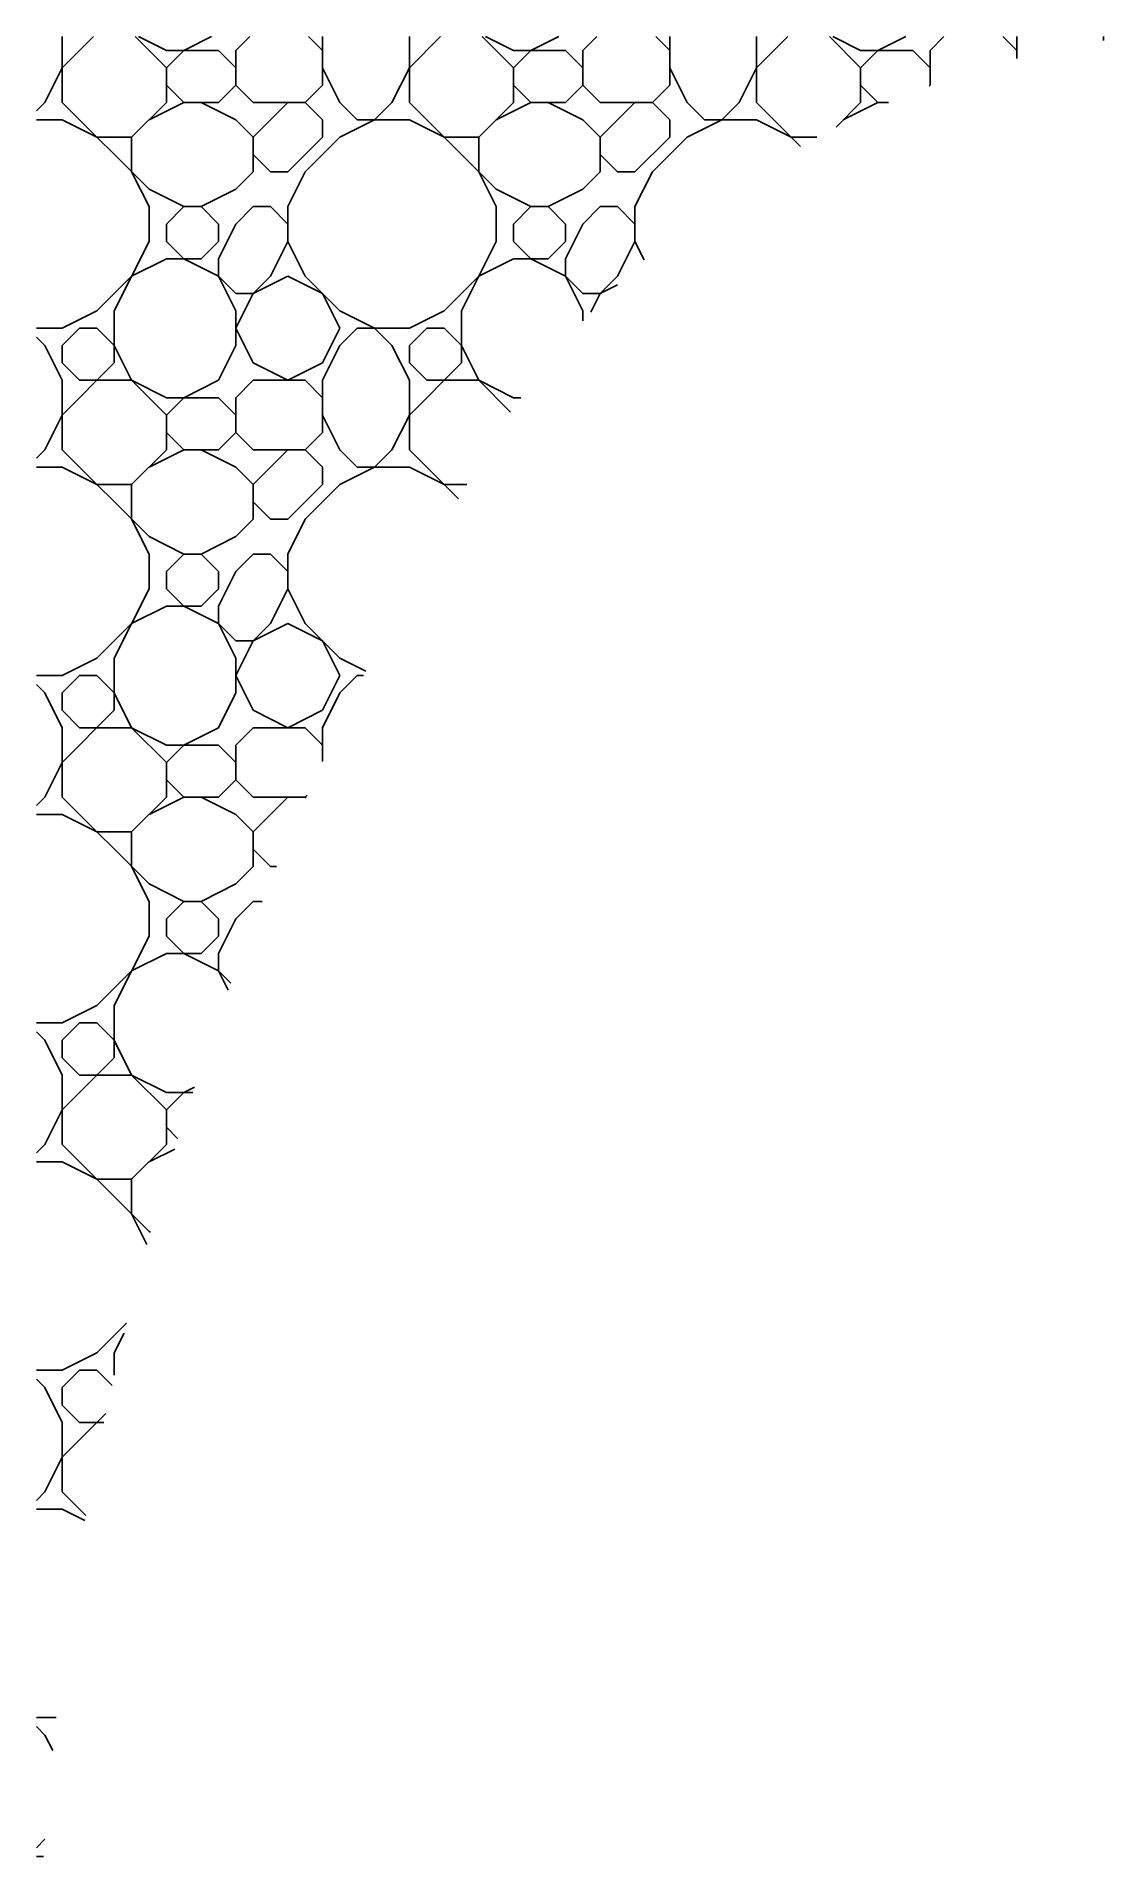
# Model space of a CAD drawing. Header units: millimetres. Extents: x 270.328 to 270.635, y 1070.225 to 1070.749.
import ezdxf

# ---------------------------------------------------------------- set-up
doc = ezdxf.new("R2010")
doc.units = ezdxf.units.MM
doc.linetypes.add('HIDDEN', pattern=[9.525, 6.35, -3.175])
doc.layers.add('linhacorte', color=6, linetype='HIDDEN')

msp = doc.modelspace()

# ---------------------------------------------------------------- linework, layer by layer
at = {"layer": 'linhacorte', "linetype": 'Continuous', "ltscale": 0.01}
for p, q in [((270.335, 1070.73), (270.335, 1070.74901)), ((270.335, 1070.74), (270.34401, 1070.74901)), ((270.365, 1070.74), (270.35599, 1070.74901)), ((270.365, 1070.745), (270.35698, 1070.74901)), ((270.37, 1070.745), (270.37802, 1070.74901)), ((270.385, 1070.745), (270.38901, 1070.74901)), ((270.41, 1070.745), (270.40599, 1070.74901)), ((270.41, 1070.735), (270.41, 1070.74901)), ((270.435, 1070.73), (270.435, 1070.74901)), ((270.435, 1070.74), (270.44401, 1070.74901)), ((270.465, 1070.74), (270.45599, 1070.74901)), ((270.465, 1070.745), (270.45698, 1070.74901)), ((270.47, 1070.745), (270.47802, 1070.74901)), ((270.485, 1070.745), (270.48901, 1070.74901)), ((270.51, 1070.745), (270.50599, 1070.74901)), ((270.51, 1070.735), (270.51, 1070.74901)), ((270.535, 1070.73), (270.535, 1070.74901)), ((270.535, 1070.74), (270.54401, 1070.74901)), ((270.565, 1070.74), (270.55599, 1070.74901)), ((270.565, 1070.745), (270.55698, 1070.74901)), ((270.57, 1070.745), (270.57802, 1070.74901)), ((270.585, 1070.745), (270.58901, 1070.74901)), ((270.61, 1070.745), (270.60599, 1070.74901)), ((270.61, 1070.74266), (270.61, 1070.74901)), ((270.635, 1070.74779), (270.635, 1070.74901)), ((270.365, 1070.745), (270.38, 1070.745)), ((270.365, 1070.74), (270.37, 1070.745)), ((270.385, 1070.74), (270.38, 1070.745)), ((270.385, 1070.735), (270.385, 1070.745)), ((270.465, 1070.745), (270.48, 1070.745)), ((270.465, 1070.74), (270.47, 1070.745)), ((270.485, 1070.74), (270.48, 1070.745)), ((270.485, 1070.735), (270.485, 1070.745)), ((270.565, 1070.745), (270.58, 1070.745)), ((270.565, 1070.74), (270.57, 1070.745)), ((270.585, 1070.74), (270.58, 1070.745)), ((270.585, 1070.735), (270.585, 1070.745)), ((270.33, 1070.73), (270.335, 1070.74)), ((270.365, 1070.73), (270.365, 1070.74)), ((270.415, 1070.73), (270.41, 1070.74)), ((270.43, 1070.73), (270.435, 1070.74)), ((270.465, 1070.73), (270.465, 1070.74)), ((270.515, 1070.73), (270.51, 1070.74)), ((270.53, 1070.73), (270.535, 1070.74)), ((270.565, 1070.73), (270.565, 1070.74)), ((270.37, 1070.73), (270.365, 1070.735)), ((270.38, 1070.73), (270.385, 1070.735)), ((270.39, 1070.73), (270.385, 1070.735)), ((270.405, 1070.73), (270.41, 1070.735)), ((270.47, 1070.73), (270.465, 1070.735)), ((270.48, 1070.73), (270.485, 1070.735)), ((270.49, 1070.73), (270.485, 1070.735)), ((270.505, 1070.73), (270.51, 1070.735)), ((270.57, 1070.73), (270.565, 1070.735)), ((270.5847, 1070.7347), (270.585, 1070.735)), ((270.58514, 1070.73486), (270.585, 1070.735)), ((270.32756, 1070.72756), (270.33, 1070.73)), ((270.36, 1070.705), (270.335, 1070.73)), ((270.355, 1070.72), (270.365, 1070.73)), ((270.36, 1070.725), (270.37, 1070.73)), ((270.37, 1070.73), (270.38, 1070.73)), ((270.385, 1070.725), (270.375, 1070.73)), ((270.39, 1070.73), (270.405, 1070.73)), ((270.39, 1070.72), (270.4, 1070.73)), ((270.41, 1070.725), (270.405, 1070.73)), ((270.42, 1070.725), (270.415, 1070.73)), ((270.425, 1070.725), (270.43, 1070.73)), ((270.46, 1070.705), (270.435, 1070.73)), ((270.455, 1070.72), (270.465, 1070.73)), ((270.46, 1070.725), (270.47, 1070.73)), ((270.47, 1070.73), (270.48, 1070.73)), ((270.485, 1070.725), (270.475, 1070.73)), ((270.49, 1070.73), (270.505, 1070.73)), ((270.49, 1070.72), (270.5, 1070.73)), ((270.51, 1070.725), (270.505, 1070.73)), ((270.52, 1070.725), (270.515, 1070.73)), ((270.525, 1070.725), (270.53, 1070.73)), ((270.54764, 1070.71736), (270.535, 1070.73)), ((270.55791, 1070.72291), (270.565, 1070.73)), ((270.56, 1070.725), (270.57, 1070.73)), ((270.57, 1070.73), (270.573, 1070.73)), ((270.32756, 1070.725), (270.335, 1070.725)), ((270.345, 1070.72), (270.335, 1070.725)), ((270.39, 1070.72), (270.385, 1070.725)), ((270.41, 1070.72), (270.41, 1070.725)), ((270.415, 1070.72), (270.425, 1070.725)), ((270.42, 1070.725), (270.435, 1070.725)), ((270.445, 1070.72), (270.435, 1070.725)), ((270.49, 1070.72), (270.485, 1070.725)), ((270.51, 1070.72), (270.51, 1070.725)), ((270.515, 1070.72), (270.525, 1070.725)), ((270.52, 1070.725), (270.535, 1070.725)), ((270.545, 1070.72), (270.535, 1070.725)), ((270.345, 1070.72), (270.355, 1070.72)), ((270.355, 1070.71), (270.355, 1070.72)), ((270.39, 1070.71), (270.39, 1070.72)), ((270.4, 1070.71), (270.41, 1070.72)), ((270.405, 1070.71), (270.415, 1070.72)), ((270.445, 1070.72), (270.455, 1070.72)), ((270.455, 1070.71), (270.455, 1070.72)), ((270.49, 1070.71), (270.49, 1070.72)), ((270.5, 1070.71), (270.51, 1070.72)), ((270.505, 1070.71), (270.515, 1070.72)), ((270.545, 1070.72), (270.55238, 1070.72)), ((270.395, 1070.71), (270.39, 1070.715)), ((270.495, 1070.71), (270.49, 1070.715)), ((270.36, 1070.7), (270.355, 1070.71)), ((270.385, 1070.705), (270.39, 1070.71)), ((270.395, 1070.71), (270.4, 1070.71)), ((270.405, 1070.71), (270.4, 1070.7)), ((270.46, 1070.7), (270.455, 1070.71)), ((270.485, 1070.705), (270.49, 1070.71)), ((270.495, 1070.71), (270.5, 1070.71)), ((270.505, 1070.71), (270.5, 1070.7)), ((270.37, 1070.7), (270.36, 1070.705)), ((270.375, 1070.7), (270.385, 1070.705)), ((270.47, 1070.7), (270.46, 1070.705)), ((270.475, 1070.7), (270.485, 1070.705)), ((270.36, 1070.69), (270.36, 1070.7)), ((270.365, 1070.695), (270.37, 1070.7)), ((270.37, 1070.7), (270.375, 1070.7)), ((270.38, 1070.695), (270.375, 1070.7)), ((270.385, 1070.695), (270.39, 1070.7)), ((270.39, 1070.7), (270.395, 1070.7)), ((270.4, 1070.695), (270.395, 1070.7)), ((270.4, 1070.69), (270.4, 1070.7)), ((270.46, 1070.69), (270.46, 1070.7)), ((270.465, 1070.695), (270.47, 1070.7)), ((270.47, 1070.7), (270.475, 1070.7)), ((270.48, 1070.695), (270.475, 1070.7)), ((270.485, 1070.695), (270.49, 1070.7)), ((270.49, 1070.7), (270.495, 1070.7)), ((270.5, 1070.695), (270.495, 1070.7)), ((270.5, 1070.69), (270.5, 1070.7)), ((270.365, 1070.69), (270.365, 1070.695)), ((270.38, 1070.69), (270.38, 1070.695)), ((270.38, 1070.685), (270.385, 1070.695)), ((270.465, 1070.69), (270.465, 1070.695)), ((270.48, 1070.69), (270.48, 1070.695)), ((270.48, 1070.685), (270.485, 1070.695)), ((270.35, 1070.67), (270.36, 1070.69)), ((270.37, 1070.685), (270.365, 1070.69)), ((270.375, 1070.685), (270.38, 1070.69)), ((270.395, 1070.68), (270.4, 1070.69)), ((270.405, 1070.68), (270.4, 1070.69)), ((270.45, 1070.67), (270.46, 1070.69)), ((270.47, 1070.685), (270.465, 1070.69)), ((270.475, 1070.685), (270.48, 1070.69)), ((270.495, 1070.68), (270.5, 1070.69)), ((270.50263, 1070.68473), (270.5, 1070.69)), ((270.345, 1070.67), (270.355, 1070.68)), ((270.355, 1070.68), (270.365, 1070.685)), ((270.365, 1070.685), (270.375, 1070.685)), ((270.38, 1070.68), (270.37, 1070.685)), ((270.38, 1070.68), (270.38, 1070.685)), ((270.385, 1070.675), (270.38, 1070.68)), ((270.385, 1070.67), (270.38, 1070.68)), ((270.39, 1070.675), (270.395, 1070.68)), ((270.39, 1070.675), (270.4, 1070.68)), ((270.41, 1070.675), (270.4, 1070.68)), ((270.41, 1070.675), (270.4, 1070.68)), ((270.415, 1070.67), (270.405, 1070.68)), ((270.445, 1070.67), (270.455, 1070.68)), ((270.455, 1070.68), (270.465, 1070.685)), ((270.465, 1070.685), (270.475, 1070.685)), ((270.48, 1070.68), (270.47, 1070.685)), ((270.48, 1070.68), (270.48, 1070.685)), ((270.485, 1070.675), (270.48, 1070.68)), ((270.485, 1070.67), (270.48, 1070.68)), ((270.49, 1070.675), (270.495, 1070.68)), ((270.385, 1070.675), (270.39, 1070.675)), ((270.385, 1070.665), (270.39, 1070.675)), ((270.415, 1070.665), (270.41, 1070.675)), ((270.485, 1070.675), (270.49, 1070.675)), ((270.48729, 1070.66959), (270.49, 1070.675)), ((270.49, 1070.675), (270.49496, 1070.67748)), ((270.335, 1070.665), (270.345, 1070.67)), ((270.35, 1070.655), (270.35, 1070.67)), ((270.385, 1070.66), (270.385, 1070.67)), ((270.425, 1070.665), (270.415, 1070.67)), ((270.435, 1070.665), (270.445, 1070.67)), ((270.45, 1070.655), (270.45, 1070.67)), ((270.485, 1070.66709), (270.485, 1070.67)), ((270.32756, 1070.665), (270.335, 1070.665)), ((270.335, 1070.66), (270.34, 1070.665)), ((270.34, 1070.665), (270.345, 1070.665)), ((270.35, 1070.66), (270.345, 1070.665)), ((270.39, 1070.655), (270.385, 1070.665)), ((270.41, 1070.655), (270.415, 1070.665)), ((270.415, 1070.66), (270.42, 1070.665)), ((270.42, 1070.665), (270.435, 1070.665)), ((270.43, 1070.66), (270.425, 1070.665)), ((270.435, 1070.66), (270.44, 1070.665)), ((270.44, 1070.665), (270.445, 1070.665)), ((270.45, 1070.66), (270.445, 1070.665)), ((270.33, 1070.66), (270.32756, 1070.66244)), ((270.335, 1070.65), (270.33, 1070.66)), ((270.335, 1070.655), (270.335, 1070.66)), ((270.355, 1070.65), (270.35, 1070.66)), ((270.38, 1070.65), (270.385, 1070.66)), ((270.41, 1070.65), (270.415, 1070.66)), ((270.435, 1070.65), (270.43, 1070.66)), ((270.435, 1070.655), (270.435, 1070.66)), ((270.455, 1070.65), (270.45, 1070.66)), ((270.335, 1070.64), (270.35, 1070.655)), ((270.34, 1070.65), (270.335, 1070.655)), ((270.4, 1070.65), (270.39, 1070.655)), ((270.4, 1070.65), (270.41, 1070.655)), ((270.435, 1070.64), (270.45, 1070.655)), ((270.44, 1070.65), (270.435, 1070.655)), ((270.335, 1070.63), (270.335, 1070.65)), ((270.34, 1070.65), (270.355, 1070.65)), ((270.365, 1070.64), (270.355, 1070.65)), ((270.365, 1070.645), (270.355, 1070.65)), ((270.37, 1070.645), (270.38, 1070.65)), ((270.385, 1070.645), (270.39, 1070.65)), ((270.39, 1070.65), (270.405, 1070.65)), ((270.41, 1070.645), (270.405, 1070.65)), ((270.41, 1070.635), (270.41, 1070.65)), ((270.435, 1070.63), (270.435, 1070.65)), ((270.44, 1070.65), (270.455, 1070.65)), ((270.46418, 1070.64082), (270.455, 1070.65)), ((270.465, 1070.645), (270.455, 1070.65)), ((270.365, 1070.645), (270.38, 1070.645)), ((270.365, 1070.64), (270.37, 1070.645)), ((270.385, 1070.64), (270.38, 1070.645)), ((270.385, 1070.635), (270.385, 1070.645)), ((270.465, 1070.645), (270.46713, 1070.645)), ((270.33, 1070.63), (270.335, 1070.64)), ((270.365, 1070.63), (270.365, 1070.64)), ((270.415, 1070.63), (270.41, 1070.64)), ((270.43, 1070.63), (270.435, 1070.64)), ((270.37, 1070.63), (270.365, 1070.635)), ((270.38, 1070.63), (270.385, 1070.635)), ((270.39, 1070.63), (270.385, 1070.635)), ((270.405, 1070.63), (270.41, 1070.635)), ((270.32756, 1070.62756), (270.33, 1070.63)), ((270.36, 1070.605), (270.335, 1070.63)), ((270.355, 1070.62), (270.365, 1070.63)), ((270.36, 1070.625), (270.37, 1070.63)), ((270.37, 1070.63), (270.38, 1070.63)), ((270.385, 1070.625), (270.375, 1070.63)), ((270.39, 1070.63), (270.405, 1070.63)), ((270.39, 1070.62), (270.4, 1070.63)), ((270.41, 1070.625), (270.405, 1070.63)), ((270.42, 1070.625), (270.415, 1070.63)), ((270.425, 1070.625), (270.43, 1070.63)), ((270.44914, 1070.61586), (270.435, 1070.63)), ((270.32756, 1070.625), (270.335, 1070.625)), ((270.345, 1070.62), (270.335, 1070.625)), ((270.39, 1070.62), (270.385, 1070.625)), ((270.41, 1070.62), (270.41, 1070.625)), ((270.415, 1070.62), (270.425, 1070.625)), ((270.42, 1070.625), (270.435, 1070.625)), ((270.445, 1070.62), (270.435, 1070.625)), ((270.345, 1070.62), (270.355, 1070.62)), ((270.355, 1070.61), (270.355, 1070.62)), ((270.39, 1070.61), (270.39, 1070.62)), ((270.4, 1070.61), (270.41, 1070.62)), ((270.405, 1070.61), (270.415, 1070.62)), ((270.445, 1070.62), (270.45156, 1070.62)), ((270.395, 1070.61), (270.39, 1070.615)), ((270.36, 1070.6), (270.355, 1070.61)), ((270.385, 1070.605), (270.39, 1070.61)), ((270.395, 1070.61), (270.4, 1070.61)), ((270.405, 1070.61), (270.4, 1070.6)), ((270.37, 1070.6), (270.36, 1070.605)), ((270.375, 1070.6), (270.385, 1070.605)), ((270.36, 1070.59), (270.36, 1070.6)), ((270.365, 1070.595), (270.37, 1070.6)), ((270.37, 1070.6), (270.375, 1070.6)), ((270.38, 1070.595), (270.375, 1070.6)), ((270.385, 1070.595), (270.39, 1070.6)), ((270.39, 1070.6), (270.395, 1070.6)), ((270.4, 1070.595), (270.395, 1070.6)), ((270.4, 1070.59), (270.4, 1070.6)), ((270.365, 1070.59), (270.365, 1070.595)), ((270.38, 1070.59), (270.38, 1070.595)), ((270.38, 1070.585), (270.385, 1070.595)), ((270.35, 1070.57), (270.36, 1070.59)), ((270.37, 1070.585), (270.365, 1070.59)), ((270.375, 1070.585), (270.38, 1070.59)), ((270.395, 1070.58), (270.4, 1070.59)), ((270.405, 1070.58), (270.4, 1070.59)), ((270.355, 1070.58), (270.365, 1070.585)), ((270.365, 1070.585), (270.375, 1070.585)), ((270.38, 1070.58), (270.37, 1070.585)), ((270.38, 1070.58), (270.38, 1070.585)), ((270.345, 1070.57), (270.355, 1070.58)), ((270.385, 1070.575), (270.38, 1070.58)), ((270.385, 1070.57), (270.38, 1070.58)), ((270.385, 1070.575), (270.39, 1070.575)), ((270.385, 1070.565), (270.39, 1070.575)), ((270.39, 1070.575), (270.395, 1070.58)), ((270.39, 1070.575), (270.4, 1070.58)), ((270.41, 1070.575), (270.4, 1070.58)), ((270.41, 1070.575), (270.4, 1070.58)), ((270.415, 1070.57), (270.405, 1070.58)), ((270.415, 1070.565), (270.41, 1070.575)), ((270.335, 1070.565), (270.345, 1070.57)), ((270.35, 1070.555), (270.35, 1070.57)), ((270.385, 1070.56), (270.385, 1070.57)), ((270.42244, 1070.56628), (270.415, 1070.57)), ((270.32756, 1070.565), (270.335, 1070.565)), ((270.335, 1070.56), (270.34, 1070.565)), ((270.34, 1070.565), (270.345, 1070.565)), ((270.35, 1070.56), (270.345, 1070.565)), ((270.39, 1070.555), (270.385, 1070.565)), ((270.41, 1070.555), (270.415, 1070.565)), ((270.415, 1070.56), (270.42, 1070.565)), ((270.42, 1070.565), (270.42181, 1070.565)), ((270.33, 1070.56), (270.32756, 1070.56244)), ((270.335, 1070.55), (270.33, 1070.56)), ((270.335, 1070.555), (270.335, 1070.56)), ((270.355, 1070.55), (270.35, 1070.56)), ((270.38, 1070.55), (270.385, 1070.56)), ((270.41, 1070.55), (270.415, 1070.56)), ((270.335, 1070.54), (270.35, 1070.555)), ((270.34, 1070.55), (270.335, 1070.555)), ((270.4, 1070.55), (270.39, 1070.555)), ((270.4, 1070.55), (270.41, 1070.555)), ((270.335, 1070.53), (270.335, 1070.55)), ((270.34, 1070.55), (270.355, 1070.55)), ((270.365, 1070.54), (270.355, 1070.55)), ((270.365, 1070.545), (270.355, 1070.55)), ((270.37, 1070.545), (270.38, 1070.55)), ((270.385, 1070.545), (270.39, 1070.55)), ((270.39, 1070.55), (270.405, 1070.55)), ((270.41, 1070.545), (270.405, 1070.55)), ((270.41, 1070.54031), (270.41, 1070.55)), ((270.365, 1070.545), (270.38, 1070.545)), ((270.365, 1070.54), (270.37, 1070.545)), ((270.385, 1070.54), (270.38, 1070.545)), ((270.385, 1070.535), (270.385, 1070.545)), ((270.33, 1070.53), (270.335, 1070.54)), ((270.365, 1070.53), (270.365, 1070.54)), ((270.37, 1070.53), (270.365, 1070.535)), ((270.38, 1070.53), (270.385, 1070.535)), ((270.39, 1070.53), (270.385, 1070.535)), ((270.32756, 1070.52756), (270.33, 1070.53)), ((270.36, 1070.505), (270.335, 1070.53)), ((270.355, 1070.52), (270.365, 1070.53)), ((270.36, 1070.525), (270.37, 1070.53)), ((270.37, 1070.53), (270.38, 1070.53)), ((270.385, 1070.525), (270.375, 1070.53)), ((270.39, 1070.53), (270.405, 1070.53)), ((270.39, 1070.52), (270.4, 1070.53)), ((270.405, 1070.53), (270.40561, 1070.53061)), ((270.40523, 1070.52977), (270.405, 1070.53)), ((270.32756, 1070.525), (270.335, 1070.525)), ((270.345, 1070.52), (270.335, 1070.525)), ((270.39, 1070.52), (270.385, 1070.525)), ((270.345, 1070.52), (270.355, 1070.52)), ((270.355, 1070.51), (270.355, 1070.52)), ((270.39, 1070.51), (270.39, 1070.52)), ((270.395, 1070.51), (270.39, 1070.515)), ((270.36, 1070.5), (270.355, 1070.51)), ((270.385, 1070.505), (270.39, 1070.51)), ((270.395, 1070.51), (270.39673, 1070.51)), ((270.37, 1070.5), (270.36, 1070.505)), ((270.375, 1070.5), (270.385, 1070.505)), ((270.36, 1070.49), (270.36, 1070.5)), ((270.365, 1070.495), (270.37, 1070.5)), ((270.37, 1070.5), (270.375, 1070.5)), ((270.38, 1070.495), (270.375, 1070.5)), ((270.385, 1070.495), (270.39, 1070.5)), ((270.39, 1070.5), (270.39264, 1070.5)), ((270.365, 1070.49), (270.365, 1070.495)), ((270.38, 1070.49), (270.38, 1070.495)), ((270.38, 1070.485), (270.385, 1070.495)), ((270.35, 1070.47), (270.36, 1070.49)), ((270.37, 1070.485), (270.365, 1070.49)), ((270.375, 1070.485), (270.38, 1070.49)), ((270.355, 1070.48), (270.365, 1070.485)), ((270.365, 1070.485), (270.375, 1070.485)), ((270.38, 1070.48), (270.37, 1070.485)), ((270.38, 1070.48), (270.38, 1070.485)), ((270.345, 1070.47), (270.355, 1070.48)), ((270.38355, 1070.47645), (270.38, 1070.48)), ((270.3828, 1070.4744), (270.38, 1070.48)), ((270.32756, 1070.465), (270.335, 1070.465)), ((270.335, 1070.465), (270.345, 1070.47)), ((270.335, 1070.46), (270.34, 1070.465)), ((270.34, 1070.465), (270.345, 1070.465)), ((270.35, 1070.46), (270.345, 1070.465)), ((270.35, 1070.455), (270.35, 1070.47)), ((270.33, 1070.46), (270.32756, 1070.46244)), ((270.335, 1070.45), (270.33, 1070.46)), ((270.335, 1070.455), (270.335, 1070.46)), ((270.355, 1070.45), (270.35, 1070.46)), ((270.335, 1070.44), (270.35, 1070.455)), ((270.34, 1070.45), (270.335, 1070.455)), ((270.335, 1070.43), (270.335, 1070.45)), ((270.34, 1070.45), (270.355, 1070.45)), ((270.365, 1070.44), (270.355, 1070.45)), ((270.365, 1070.445), (270.355, 1070.45)), ((270.365, 1070.445), (270.37258, 1070.445)), ((270.365, 1070.44), (270.37, 1070.445)), ((270.37, 1070.445), (270.37309, 1070.44654)), ((270.33, 1070.43), (270.335, 1070.44)), ((270.365, 1070.43), (270.365, 1070.44)), ((270.36832, 1070.43168), (270.365, 1070.435)), ((270.32756, 1070.42756), (270.33, 1070.43)), ((270.36, 1070.405), (270.335, 1070.43)), ((270.355, 1070.42), (270.365, 1070.43)), ((270.36, 1070.425), (270.3674, 1070.4287)), ((270.32756, 1070.425), (270.335, 1070.425)), ((270.345, 1070.42), (270.335, 1070.425)), ((270.345, 1070.42), (270.355, 1070.42)), ((270.355, 1070.41), (270.355, 1070.42)), ((270.35941, 1070.40118), (270.355, 1070.41)), ((270.36041, 1070.4048), (270.36, 1070.405)), ((270.345, 1070.37), (270.35354, 1070.37854)), ((270.35, 1070.37), (270.35285, 1070.3757)), ((270.335, 1070.365), (270.345, 1070.37)), ((270.35, 1070.36355), (270.35, 1070.37)), ((270.32756, 1070.365), (270.335, 1070.365)), ((270.33, 1070.36), (270.32756, 1070.36244)), ((270.335, 1070.36), (270.34, 1070.365)), ((270.34, 1070.365), (270.345, 1070.365)), ((270.34935, 1070.36065), (270.345, 1070.365)), ((270.335, 1070.35), (270.33, 1070.36)), ((270.335, 1070.355), (270.335, 1070.36)), ((270.34, 1070.35), (270.335, 1070.355)), ((270.335, 1070.34), (270.34758, 1070.35258)), ((270.335, 1070.33), (270.335, 1070.35)), ((270.34, 1070.35), (270.34703, 1070.35)), ((270.33, 1070.33), (270.335, 1070.34)), ((270.32756, 1070.32756), (270.33, 1070.33)), ((270.34179, 1070.32321), (270.335, 1070.33)), ((270.32756, 1070.325), (270.335, 1070.325)), ((270.34153, 1070.32174), (270.335, 1070.325)), ((270.32756, 1070.265), (270.33327, 1070.265)), ((270.33, 1070.26), (270.32756, 1070.26244)), ((270.33225, 1070.2555), (270.33, 1070.26)), ((270.32756, 1070.22756), (270.33, 1070.23)), ((270.33, 1070.23), (270.33, 1070.23001)), ((270.32756, 1070.225), (270.32965, 1070.225))]:
    msp.add_line(p, q, dxfattribs=at)

doc.saveas('drawing.dxf')
